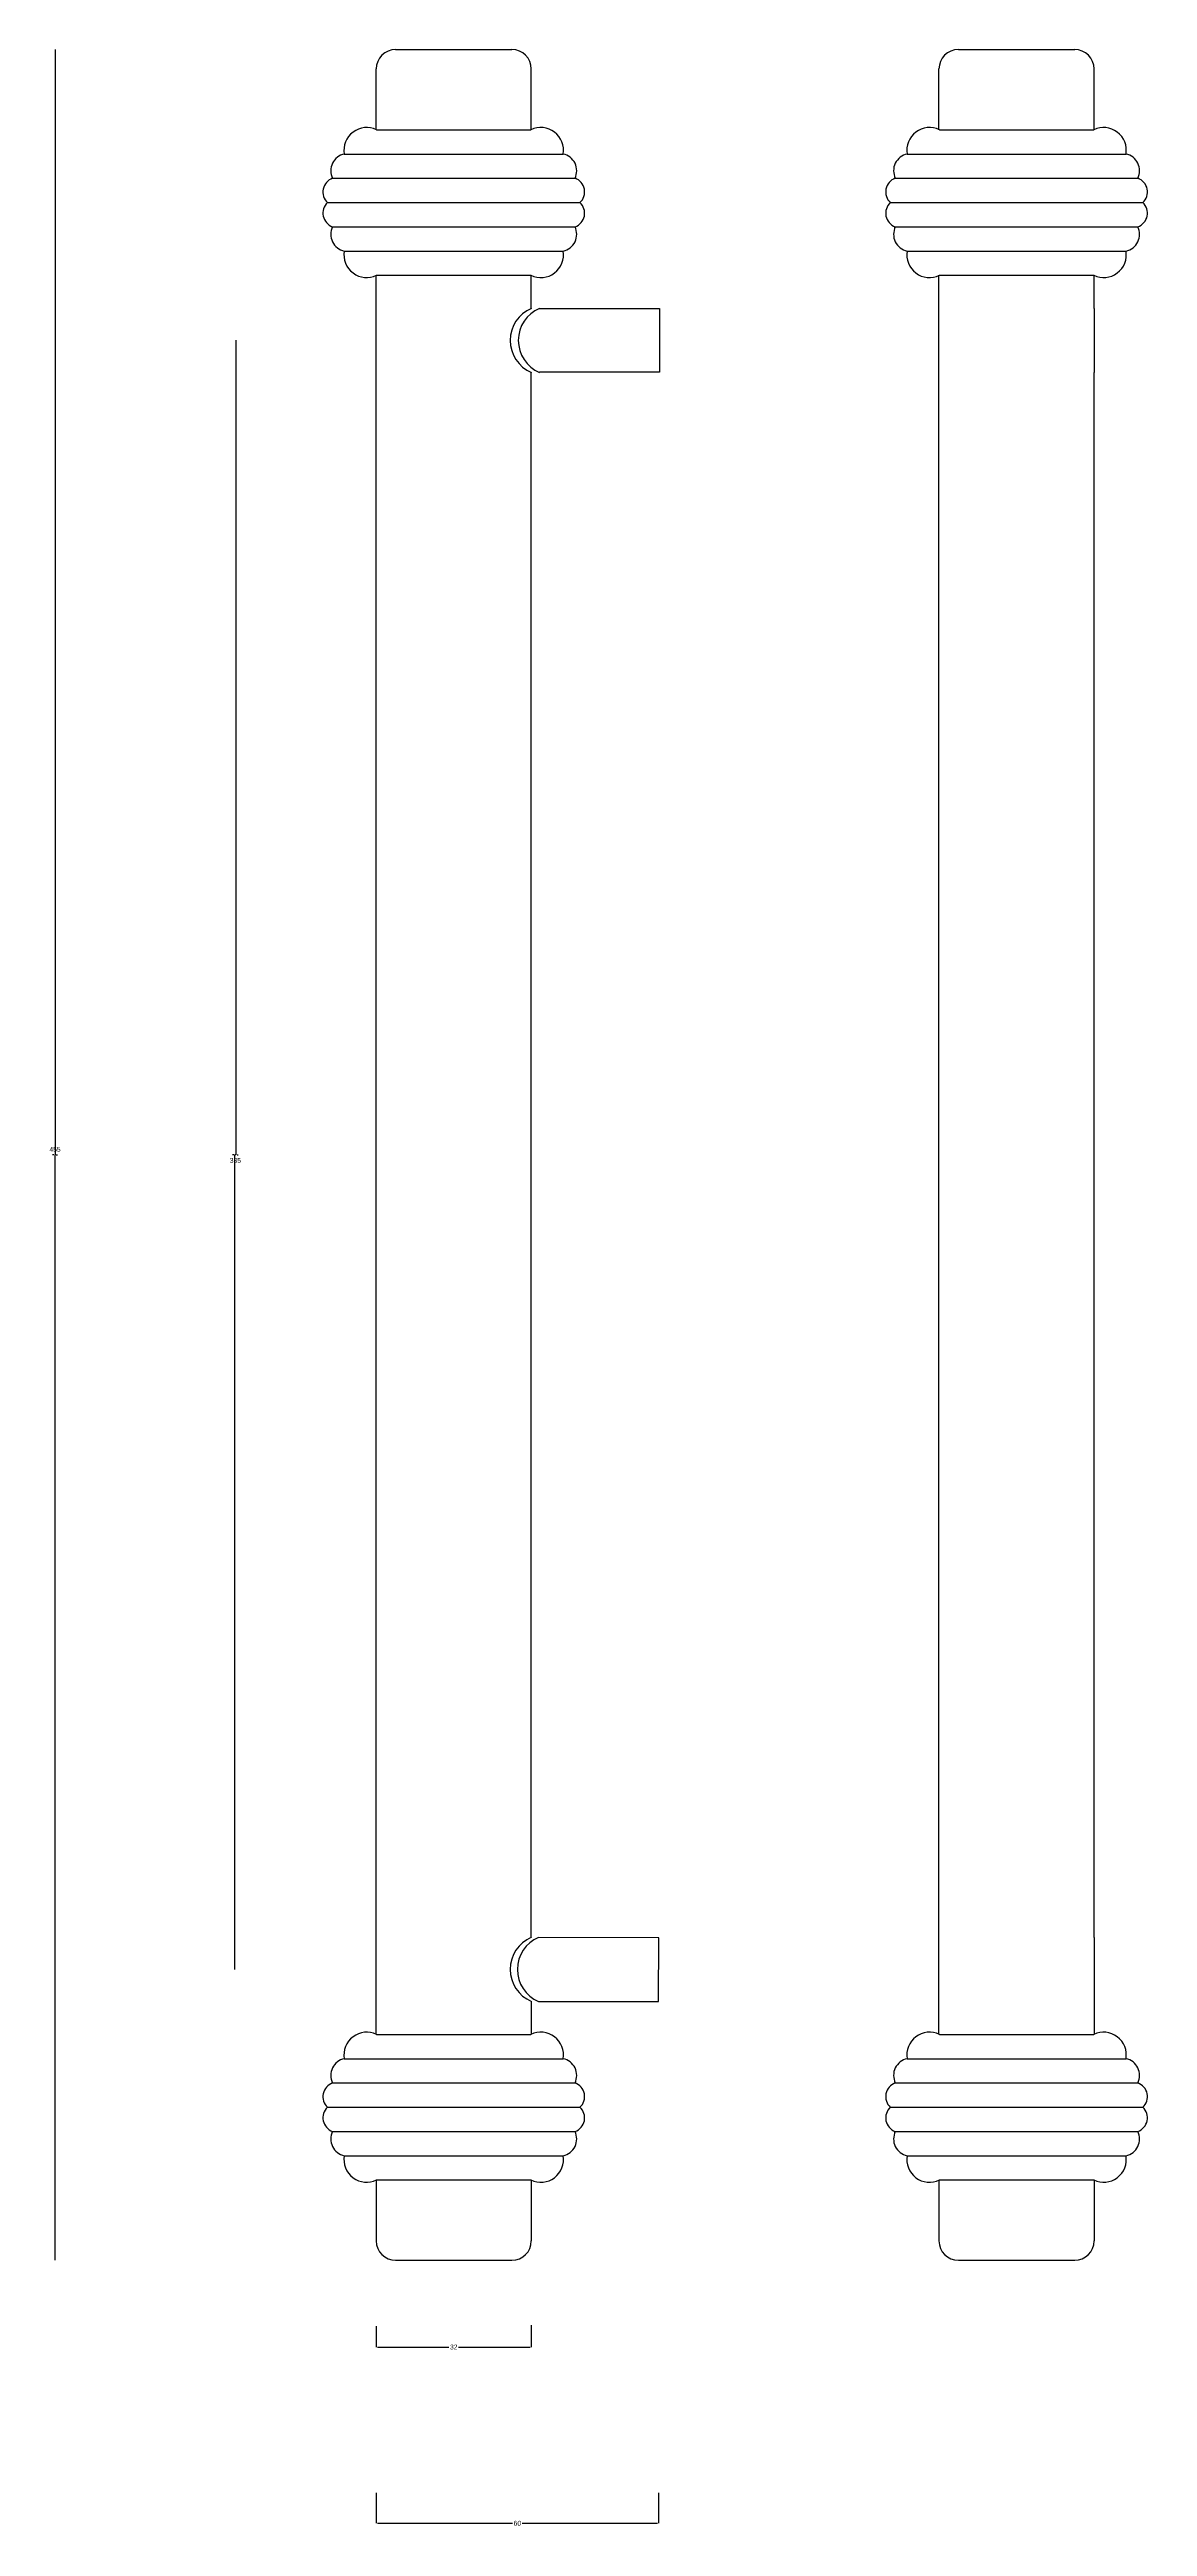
# Model space of a CAD drawing. Header units: metres. Extents: x 1069 to 1296, y 259 to 770.
import ezdxf

# ---------------------------------------------------------------- set-up
doc = ezdxf.new("R2010")
doc.units = ezdxf.units.M
for name, color, linetype in [('3', 3, 'Continuous'), ('7', 7, 'Continuous'), ('DIM', 3, 'Continuous')]:
    doc.layers.add(name, color=color, linetype=linetype)
doc.dimstyles.get("Standard").update_dxf_attribs({"dimtxt": 2.5, "dimasz": 2.5, "dimexe": 1.25, "dimexo": 0.625, "dimtad": 1, "dimcen": 2.5, "dimazin": 3, "dimtfac": 1, "dimtmove": 0, "dimatfit": 3})

# ---------------------------------------------------------------- blocks, each defined once
blk = doc.blocks.new('*D1')
for p, q in [((1107.89, 709.63), (1107.89, 541.58)), ((1107.45, 541.58), (1107.2, 541.58)), ((1107.7, 373.54), (1107.7, 541.58)), ((1107.89, 541.58), (1107.7, 541.58)), ((1108.14, 541.58), (1108.39, 541.58))]:
    blk.add_line(p, q)
at = {"layer": 'Defpoints'}
for p in [(1107.89, 709.63), (1107.89, 541.58), (1107.7, 373.54)]:
    blk.add_point(p, dxfattribs=at)
at = {"layer": 'DIM', "insert": (1107.795, 540.455), "char_height": 1, "attachment_point": 5}
blk.add_mtext('335', dxfattribs=at)
blk = doc.blocks.new('*D2')
for p, q in [((1070.59, 769.6), (1070.59, 541.6)), ((1070.34, 541.6), (1070.09, 541.6)), ((1070.59, 313.6), (1070.59, 541.6)), ((1070.59, 541.6), (1070.59, 541.6)), ((1070.84, 541.6), (1071.09, 541.6))]:
    blk.add_line(p, q)
at = {"layer": 'Defpoints'}
for p in [(1070.59, 769.6), (1070.59, 541.6), (1070.59, 313.6)]:
    blk.add_point(p, dxfattribs=at)
at = {"layer": 'DIM', "insert": (1070.59, 542.725), "char_height": 1, "attachment_point": 5}
blk.add_mtext('455', dxfattribs=at)
blk = doc.blocks.new('*D3')
for p, q in [((1136.85, 300.02), (1136.85, 295.69)), ((1168.85, 300.21), (1168.85, 295.69)), ((1137.1, 295.69), (1151.85, 295.69)), ((1153.85, 295.69), (1168.6, 295.69))]:
    blk.add_line(p, q)
at = {"layer": 'Defpoints'}
for p in [(1136.85, 300.02), (1168.85, 300.21), (1136.85, 295.69)]:
    blk.add_point(p, dxfattribs=at)
at = {"layer": 'DIM', "insert": (1152.85, 295.69), "char_height": 1, "attachment_point": 5}
blk.add_mtext('32', dxfattribs=at)
blk = doc.blocks.new('*D4')
for p, q in [((1136.85, 265.62), (1136.85, 259.34)), ((1195.1, 265.62), (1195.1, 259.34)), ((1137.1, 259.34), (1164.975, 259.34)), ((1166.975, 259.34), (1194.85, 259.34))]:
    blk.add_line(p, q)
at = {"layer": 'Defpoints'}
for p in [(1136.85, 265.62), (1195.1, 265.62), (1136.85, 259.34)]:
    blk.add_point(p, dxfattribs=at)
at = {"layer": 'DIM', "insert": (1165.975, 259.34), "char_height": 1, "attachment_point": 5}
blk.add_mtext('60', dxfattribs=at)

msp = doc.modelspace()

# ---------------------------------------------------------------- linework, layer by layer
at = {"layer": '3'}
for p, q in [((1136.93, 753.04), (1168.77, 753.04)), ((1253.03, 753.04), (1284.88, 753.04)), ((1130.27, 748.04), (1175.43, 748.04)), ((1246.37, 748.04), (1291.54, 748.04)), ((1127.6, 743.04), (1177.86, 743.04)), ((1243.71, 743.04), (1293.97, 743.04)), ((1126.81, 738.04), (1178.89, 738.04)), ((1242.91, 738.04), (1295, 738.04)), ((1127.6, 733.04), (1177.86, 733.04)), ((1243.71, 733.04), (1293.97, 733.04)), ((1130.27, 728.04), (1175.43, 728.04)), ((1246.37, 728.04), (1291.54, 728.04)), ((1136.93, 723.04), (1168.77, 723.04)), ((1253.03, 723.04), (1284.88, 723.04)), ((1136.93, 360.16), (1168.77, 360.16)), ((1253.03, 360.16), (1284.88, 360.16)), ((1130.27, 355.16), (1175.43, 355.16)), ((1246.37, 355.16), (1291.54, 355.16)), ((1127.6, 350.16), (1177.86, 350.16)), ((1243.71, 350.16), (1293.97, 350.16)), ((1126.81, 345.16), (1178.89, 345.16)), ((1242.91, 345.16), (1295, 345.16)), ((1127.6, 340.16), (1177.86, 340.16)), ((1243.71, 340.16), (1293.97, 340.16)), ((1130.27, 335.16), (1175.43, 335.16)), ((1246.37, 335.16), (1291.54, 335.16)), ((1136.93, 330.16), (1168.77, 330.16)), ((1253.03, 330.16), (1284.88, 330.16))]:
    msp.add_line(p, q, dxfattribs=at)
for centre, start, end in [((1171.67, 709.6), 113.1, 246.9), ((1173.34, 709.6), 113.1, 246.9), ((1171.67, 373.6), 113.1, 246.9), ((1173.15, 373.59), 113.04, 246.83)]:
    msp.add_arc(centre, 7.18, start, end, dxfattribs=at)
at = {"layer": '7'}
for p, q in [((1140.85, 769.6), (1164.85, 769.6)), ((1256.95, 769.6), (1280.95, 769.6)), ((1136.85, 753.04), (1136.85, 765.6)), ((1168.85, 753.04), (1168.85, 765.6)), ((1252.95, 753.04), (1252.95, 765.6)), ((1284.95, 753.04), (1284.95, 765.6)), ((1136.85, 360.19), (1136.85, 723.04)), ((1168.85, 716.2), (1168.85, 723.04)), ((1252.95, 360.19), (1252.95, 723.04)), ((1284.95, 716.2), (1284.95, 723.04)), ((1170.52, 716.2), (1195.3, 716.2)), ((1195.3, 716.2), (1195.3, 703.05)), ((1284.95, 716.2), (1284.95, 703)), ((1168.85, 380.2), (1168.85, 703)), ((1195.3, 703.05), (1170.52, 703.05)), ((1284.95, 380.2), (1284.95, 703)), ((1195.12, 380.11), (1170.34, 380.14)), ((1195.1, 366.97), (1195.12, 380.11)), ((1284.95, 380.2), (1284.95, 367)), ((1168.85, 367), (1168.85, 360.16)), ((1170.32, 366.99), (1195.1, 366.97)), ((1284.95, 367), (1284.95, 360.16)), ((1136.85, 330.16), (1136.85, 317.6)), ((1168.85, 330.16), (1168.85, 317.6)), ((1252.95, 330.16), (1252.95, 317.6)), ((1284.95, 330.16), (1284.95, 317.6)), ((1140.85, 313.6), (1164.85, 313.6)), ((1256.95, 313.6), (1280.95, 313.6))]:
    msp.add_line(p, q, dxfattribs=at)
for centre, radius, start, end in [((1140.85, 765.6), 4, 90, 180), ((1164.85, 765.6), 4, 0, 90), ((1256.95, 765.6), 4, 90, 180), ((1280.95, 765.6), 4, 0, 90), ((1134.88, 748.83), 4.68, 64.14, 189.69), ((1170.82, 748.83), 4.68, 350.31, 115.86), ((1250.99, 748.83), 4.68, 64.14, 189.69), ((1286.92, 748.83), 4.68, 350.31, 115.86), ((1131.01, 744.59), 3.53, 102.07, 206.03), ((1174.69, 744.59), 3.53, 333.97, 77.93), ((1247.11, 744.59), 3.53, 102.07, 206.03), ((1290.8, 744.59), 3.53, 333.97, 77.93), ((1128.83, 740.23), 2.98, 109.48, 227.31), ((1176.87, 740.23), 2.98, 312.69, 70.52), ((1244.93, 740.23), 2.98, 109.48, 227.31), ((1292.98, 740.23), 2.98, 312.69, 70.52), ((1128.83, 735.85), 2.98, 132.69, 250.52), ((1176.87, 735.85), 2.98, 289.48, 47.31), ((1244.93, 735.85), 2.98, 132.69, 250.52), ((1292.98, 735.85), 2.98, 289.48, 47.31), ((1131.01, 731.49), 3.53, 153.97, 257.93), ((1174.69, 731.49), 3.53, 282.07, 26.03), ((1247.11, 731.49), 3.53, 153.97, 257.93), ((1290.8, 731.49), 3.53, 282.07, 26.03), ((1134.88, 727.25), 4.68, 170.31, 295.86), ((1170.82, 727.25), 4.68, 244.14, 9.69), ((1250.99, 727.25), 4.68, 170.31, 295.86), ((1286.92, 727.25), 4.68, 244.14, 9.69), ((1134.88, 355.95), 4.68, 64.14, 189.69), ((1170.82, 355.95), 4.68, 350.31, 115.86), ((1250.99, 355.95), 4.68, 64.14, 189.69), ((1286.92, 355.95), 4.68, 350.31, 115.86), ((1131.01, 351.71), 3.53, 102.07, 206.03), ((1174.69, 351.71), 3.53, 333.97, 77.93), ((1247.11, 351.71), 3.53, 102.07, 206.03), ((1290.8, 351.71), 3.53, 333.97, 77.93), ((1128.83, 347.35), 2.98, 109.48, 227.31), ((1176.87, 347.35), 2.98, 312.69, 70.52), ((1244.93, 347.35), 2.98, 109.48, 227.31), ((1292.98, 347.35), 2.98, 312.69, 70.52), ((1128.83, 342.97), 2.98, 132.69, 250.52), ((1176.87, 342.97), 2.98, 289.48, 47.31), ((1244.93, 342.97), 2.98, 132.69, 250.52), ((1292.98, 342.97), 2.98, 289.48, 47.31), ((1131.01, 338.61), 3.53, 153.97, 257.93), ((1174.69, 338.61), 3.53, 282.07, 26.03), ((1247.11, 338.61), 3.53, 153.97, 257.93), ((1290.8, 338.61), 3.53, 282.07, 26.03), ((1134.88, 334.37), 4.68, 170.31, 295.86), ((1170.82, 334.37), 4.68, 244.14, 9.69), ((1250.99, 334.37), 4.68, 170.31, 295.86), ((1286.92, 334.37), 4.68, 244.14, 9.69), ((1140.85, 317.6), 4, 180, 270), ((1164.85, 317.6), 4, 270, 360), ((1256.95, 317.6), 4, 180, 270), ((1280.95, 317.6), 4, 270, 360)]:
    msp.add_arc(centre, radius, start, end, dxfattribs=at)

# ---------------------------------------------------------------- dimensions: what is measured, and where the dimension line sits
at = {"layer": 'DIM'}
for base, p1, p2, text, picture, middle in [((1070.59, 541.6), (1070.59, 769.6), (1070.59, 313.6), '455', '*D2', (1070.59, 542.725)), ((1107.89, 541.58), (1107.89, 709.63), (1107.7, 373.54), '335', '*D1', (1107.795, 540.455)), ((1136.85, 259.34), (1136.85, 265.62), (1195.1, 265.62), '60', '*D4', (1165.975, 259.34))]:
    dim = msp.add_linear_dim(base=base, p1=p1, p2=p2, text=text, dimstyle='Standard', dxfattribs=at)
    dim.commit()
    dim.dimension.update_dxf_attribs({"geometry": picture, "text_midpoint": middle})
dim = msp.add_linear_dim(base=(1136.85, 295.69), p1=(1136.85, 300.02), p2=(1168.85, 300.21), dimstyle='Standard', dxfattribs=at)
dim.commit()
dim.dimension.update_dxf_attribs({"geometry": '*D3', "text_midpoint": (1152.85, 295.69)})

doc.saveas('drawing.dxf')
